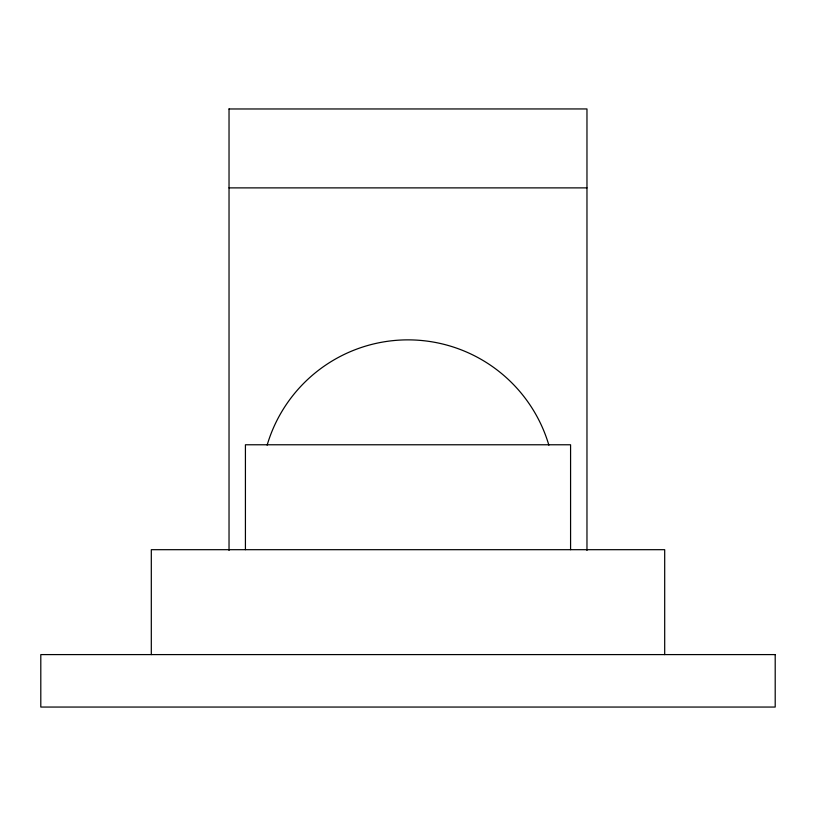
<?xml version="1.0" encoding="UTF-8"?>
<svg xmlns="http://www.w3.org/2000/svg" width="816" height="816" viewBox="0 0 816 816"><rect width="100%" height="100%" fill="white"/><g stroke="black" fill="none" stroke-linecap="round" stroke-linejoin="round"><path stroke-width="1.22" d="M229.031 108.977L586.969 108.946L586.969 550.423M229.031 187.884L586.969 187.884M664.693 654.595L664.693 549.688L151.307 549.688L151.307 654.595M570.578 549.688L570.578 444.771L245.422 444.771L245.422 549.688M229.031 108.946L229.031 550.423M267.128 445.169A146.88 146.88 0 0 1 548.872 445.169M775.2 654.595L40.8 654.595L40.8 707.054L775.2 707.054L775.2 654.595"/></g></svg>
